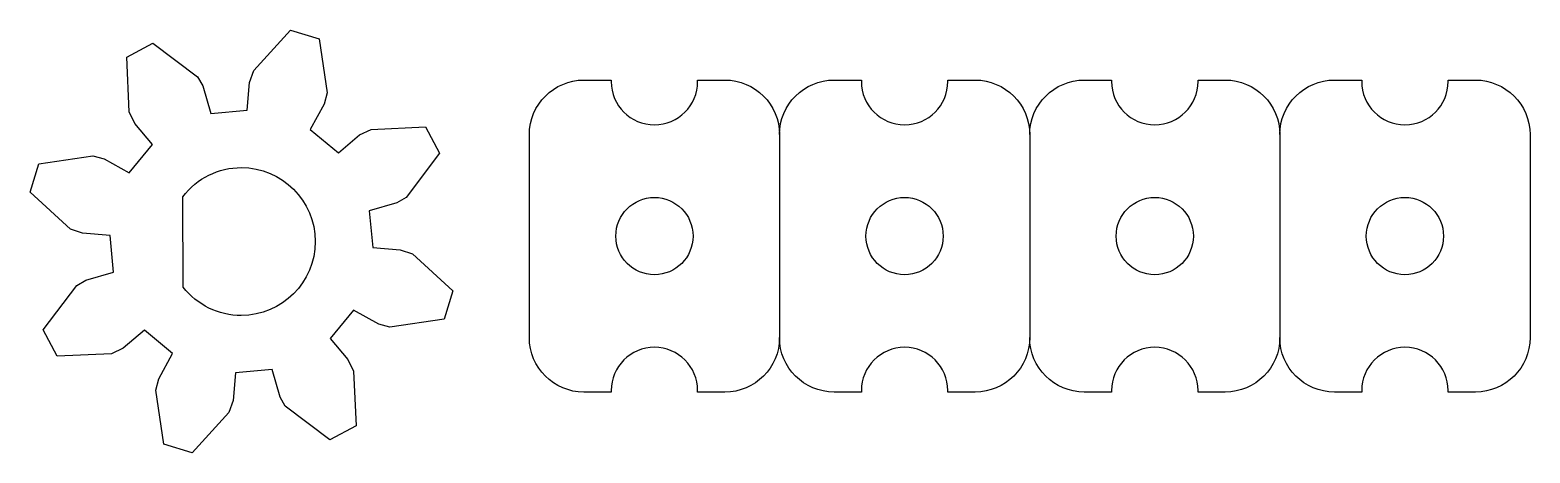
# Model space of a CAD drawing. Header units: millimetres. Extents: x 1.3 to 40.2, y 1.3 to 12.3.
import ezdxf

# ---------------------------------------------------------------- set-up
doc = ezdxf.new("R2010")
doc.units = ezdxf.units.MM
doc.layers.add('Layer_1', color=7, linetype='CONTINUOUS', true_color=0xffffff)

msp = doc.modelspace()

# ---------------------------------------------------------------- linework, layer by layer
at = {"layer": 'Layer_1', "color": 1, "true_color": 0xff0000}
for points in [[(5.51986, 1.322599), (4.78326, 1.548376), (4.57498, 2.948763), (4.654285, 3.239452), (5.014965, 3.894207), (4.281751, 4.49901), (3.735087, 4.039834), (3.43452, 3.893643), (2.021434, 3.827321), (1.660189, 4.508041), (2.529434, 5.660072), (2.765936, 5.795256), (3.483062, 6.002972), (3.392187, 6.949545), (2.681269, 7.01107), (2.365745, 7.120854), (1.319547, 8.071943), (1.545042, 8.809107), (2.945711, 9.017105), (3.236682, 8.938083), (3.891156, 8.577403), (4.495676, 9.311181), (4.037065, 9.856999), (3.891156, 10.158412), (3.824269, 11.57037), (4.505554, 11.931896), (5.657585, 11.063216), (5.792205, 10.827843), (6.000485, 10.110152), (6.946776, 10.200181), (7.008018, 10.910816), (7.118085, 11.227187), (8.069456, 12.273385), (8.806056, 12.047325), (9.014054, 10.646939), (8.935031, 10.355967), (8.574916, 9.701494), (9.308411, 9.096692), (9.854229, 9.555867), (10.155078, 9.701494), (11.567882, 9.768099), (11.929127, 9.087096), (11.059882, 7.935347), (10.824509, 7.800163), (10.106818, 7.592447), (10.197129, 6.645874), (10.908047, 6.58435), (11.224136, 6.474565), (12.269769, 5.522912), (12.044274, 4.78603), (10.643605, 4.578314), (10.353198, 4.657336), (9.698725, 5.017734), (9.09364, 4.284803), (9.552251, 3.738985), (9.69816, 3.43729), (9.765047, 2.02505), (9.084327, 1.663805), (7.931731, 2.532203), (7.796829, 2.768141), (7.589396, 3.486114), (6.642822, 3.395803), (6.58158, 2.684885), (6.471231, 2.368514), (5.51986, 1.322599), (5.51986, 1.322599)], [(15.666878, 10.977985), (16.372998, 10.977985), (16.372998, 10.938192)], [(18.613842, 10.938192), (18.613842, 10.977985), (19.320245, 10.977985)], [(22.147265, 10.978267), (22.853949, 10.978267), (22.853949, 10.938474)], [(25.093947, 10.938474), (25.093947, 10.978267), (25.800914, 10.978267)], [(28.627369, 10.978267), (29.334054, 10.978267), (29.334054, 10.938474)], [(31.574334, 10.938474), (31.574334, 10.978267), (32.281018, 10.978267)], [(35.107474, 10.978267), (35.814158, 10.978267), (35.814158, 10.938474)], [(38.054438, 10.938474), (38.054438, 10.978267), (38.761122, 10.978267)], [(14.254074, 4.312179), (14.254074, 9.564616)], [(20.73446, 9.564616), (20.73446, 4.312179)], [(27.214282, 9.564899), (27.214282, 4.312461)], [(33.694387, 9.564899), (33.694387, 4.312461)], [(40.173927, 9.564899), (40.173927, 4.312461)], [(5.285334, 5.618585), (5.27856, 7.954539)], [(16.494071, 6.938539), (16.494071, 6.938539)], [(22.974176, 6.938539), (22.974176, 6.938539)], [(29.45428, 6.938539), (29.45428, 6.938539)], [(35.934385, 6.938539), (35.934385, 6.938539)], [(6.793247, 4.88255), (6.793247, 4.88255)], [(16.372998, 2.938321), (16.372998, 2.898527), (15.666878, 2.898527)], [(19.320245, 2.898527), (18.613842, 2.898527), (18.613842, 2.938321)], [(19.320245, 2.898527), (19.320245, 2.898527)], [(22.853949, 2.938603), (22.853949, 2.89881), (22.147265, 2.89881)], [(25.800914, 2.89881), (25.093947, 2.89881), (25.093947, 2.938603)], [(29.334054, 2.938603), (29.334054, 2.89881), (28.627369, 2.89881)], [(32.281018, 2.89881), (31.574334, 2.89881), (31.574334, 2.938603)], [(35.814158, 2.938603), (35.814158, 2.89881), (35.107474, 2.89881)], [(38.761122, 2.89881), (38.054438, 2.89881), (38.054438, 2.938603)]]:
    msp.add_lwpolyline(points, dxfattribs=at)
for points in [[(14.254074, 9.564616), (14.254074, 10.344114), (14.887945, 10.977985), (15.666878, 10.977985)], [(16.372998, 10.938192), (16.372998, 10.32069), (16.876765, 9.818334), (17.493985, 9.818334)], [(17.493985, 9.818334), (18.111487, 9.818334), (18.613842, 10.32069), (18.613842, 10.938192)], [(19.320245, 10.977985), (20.100025, 10.977985), (20.73446, 10.344114), (20.73446, 9.564616)], [(20.73446, 9.564899), (20.73446, 10.344396), (21.368331, 10.978267), (22.147265, 10.978267)], [(22.853949, 10.938474), (22.853949, 10.320972), (23.356587, 9.818616), (23.974371, 9.818616)], [(23.974371, 9.818616), (24.592156, 9.818616), (25.093947, 10.320972), (25.093947, 10.938474)], [(25.800914, 10.978267), (26.579847, 10.978267), (27.214282, 10.344396), (27.214282, 9.564899)], [(27.214, 9.564899), (27.214, 10.344396), (27.848436, 10.978267), (28.627369, 10.978267)], [(29.334054, 10.938474), (29.334054, 10.320972), (29.836691, 9.818616), (30.454476, 9.818616)], [(30.454476, 9.818616), (31.071696, 9.818616), (31.574334, 10.320972), (31.574334, 10.938474)], [(32.281018, 10.978267), (33.059951, 10.978267), (33.694387, 10.344396), (33.694387, 9.564899)], [(33.694105, 9.564899), (33.694105, 10.344396), (34.32854, 10.978267), (35.107474, 10.978267)], [(35.814158, 10.938474), (35.814158, 10.320972), (36.316231, 9.818616), (36.93458, 9.818616)], [(36.93458, 9.818616), (37.5518, 9.818616), (38.054438, 10.320972), (38.054438, 10.938474)], [(38.761122, 10.978267), (39.540056, 10.978267), (40.173927, 10.344396), (40.173927, 9.564899)], [(5.27856, 7.954539), (5.652222, 8.443912), (6.201709, 8.712305), (6.793247, 8.712305)], [(6.793247, 8.712305), (7.848476, 8.712305), (8.708125, 7.853221), (8.708125, 6.797427)], [(16.494071, 6.938539), (16.494071, 7.490565), (16.941394, 7.938452), (17.493985, 7.938452)], [(17.493985, 7.938452), (18.045729, 7.938452), (18.493616, 7.490565), (18.493616, 6.938539)], [(22.974176, 6.938539), (22.974176, 7.490565), (23.421498, 7.938452), (23.974089, 7.938452)], [(23.974089, 7.938452), (24.525834, 7.938452), (24.97372, 7.490565), (24.97372, 6.938539)], [(29.45428, 6.938539), (29.45428, 7.490565), (29.90132, 7.938452), (30.454194, 7.938452)], [(30.454194, 7.938452), (31.005938, 7.938452), (31.453542, 7.490565), (31.453542, 6.938539)], [(35.934385, 6.938539), (35.934385, 7.490565), (36.381707, 7.938452), (36.934298, 7.938452)], [(36.934298, 7.938452), (37.486042, 7.938452), (37.933929, 7.490565), (37.933929, 6.938539)], [(8.708125, 6.797427), (8.708125, 5.741634), (7.848758, 4.88255), (6.793247, 4.88255)], [(17.493985, 5.938343), (16.941394, 5.938343), (16.494071, 6.38623), (16.494071, 6.938539)], [(18.493616, 6.938539), (18.493616, 6.38623), (18.045729, 5.938343), (17.493985, 5.938343)], [(23.974089, 5.938343), (23.421498, 5.938343), (22.974176, 6.38623), (22.974176, 6.938539)], [(24.97372, 6.938539), (24.97372, 6.38623), (24.525834, 5.938343), (23.974089, 5.938343)], [(30.454194, 5.938343), (29.90132, 5.938343), (29.45428, 6.38623), (29.45428, 6.938539)], [(31.453542, 6.938539), (31.453542, 6.38623), (31.005938, 5.938343), (30.454194, 5.938343)], [(36.934298, 5.938343), (36.381707, 5.938343), (35.934385, 6.38623), (35.934385, 6.938539)], [(37.933929, 6.938539), (37.933929, 6.38623), (37.486042, 5.938343), (36.934298, 5.938343)], [(6.793247, 4.88255), (6.201427, 4.88255), (5.652222, 5.150943), (5.285334, 5.618585)], [(15.666878, 2.898527), (14.887945, 2.898527), (14.254074, 3.532963), (14.254074, 4.312179)], [(20.73446, 4.312179), (20.73446, 3.532963), (20.100025, 2.898527), (19.320245, 2.898527)], [(22.147265, 2.89881), (21.368331, 2.89881), (20.73446, 3.533245), (20.73446, 4.312461)], [(27.214282, 4.312461), (27.214282, 3.533245), (26.579847, 2.89881), (25.800914, 2.89881)], [(28.627369, 2.89881), (27.848436, 2.89881), (27.214, 3.533245), (27.214, 4.312461)], [(33.694387, 4.312461), (33.694387, 3.533245), (33.059951, 2.89881), (32.281018, 2.89881)], [(35.107474, 2.89881), (34.32854, 2.89881), (33.694105, 3.533245), (33.694105, 4.312461)], [(40.173927, 4.312461), (40.173927, 3.533245), (39.540056, 2.89881), (38.761122, 2.89881)], [(17.493985, 4.058461), (16.876765, 4.058461), (16.372998, 3.556387), (16.372998, 2.938321)], [(18.613842, 2.938321), (18.613842, 3.556105), (18.111769, 4.058461), (17.493985, 4.058461)], [(23.974371, 4.058743), (23.356587, 4.058743), (22.853949, 3.55667), (22.853949, 2.938603)], [(25.093947, 2.938603), (25.093947, 3.556387), (24.592156, 4.058743), (23.974371, 4.058743)], [(30.454476, 4.058743), (29.836974, 4.058743), (29.334054, 3.55667), (29.334054, 2.938603)], [(31.574334, 2.938603), (31.574334, 3.556387), (31.071696, 4.058743), (30.454476, 4.058743)], [(36.93458, 4.058743), (36.316514, 4.058743), (35.814158, 3.55667), (35.814158, 2.938603)], [(38.054438, 2.938603), (38.054438, 3.556387), (37.5518, 4.058743), (36.93458, 4.058743)]]:
    msp.add_open_spline(points, degree=3, dxfattribs=at)

doc.saveas('drawing.dxf')
